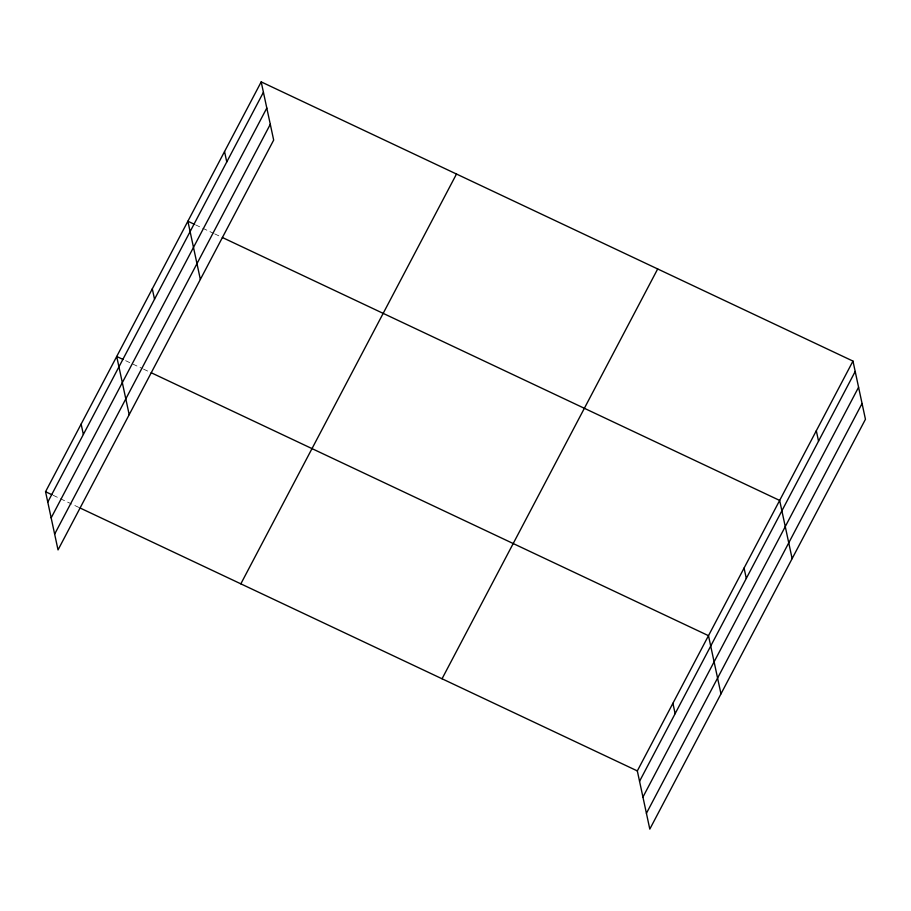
<?xml version="1.0" encoding="UTF-8"?>
<svg xmlns="http://www.w3.org/2000/svg" width="911" height="911" viewBox="0 0 911 911"><rect width="100%" height="100%" fill="white"/><g stroke="black" fill="none" stroke-linecap="round" stroke-linejoin="round"><path stroke-width="0.68" stroke-dasharray="4.55 3.42" d="M195.535 224.846L213.402 233.273M214.689 233.876L221.066 236.883M125.65 360.688L142.241 368.511M143.517 369.114L148.618 371.529M53.214 495.322L78.733 507.37"/><path stroke-width="1.37" d="M261.195 81.888L273.676 140.089L58.031 549.902L45.55 491.712L261.195 81.888L852.969 361.098L865.45 419.288L649.805 829.112L637.324 770.911L852.969 361.098M47.771 502.098L263.427 92.273M51.164 517.869L266.809 108.056M54.649 534.119L270.294 124.306M240.834 583.849L456.491 174.035M442.04 678.775L657.685 268.961M639.545 781.296L855.201 371.483M642.938 797.079L858.583 387.255M646.423 813.329L862.068 403.516M194.259 224.243L187.882 221.225L200.352 279.426M222.341 237.486L779.657 500.435L792.126 558.625M123.099 359.481L116.71 356.474L129.191 414.664M151.18 372.724L708.485 635.673L720.965 693.863M45.55 491.712L51.927 494.719M80.009 507.962L637.324 770.911M816.313 430.766L818.545 441.152M744.071 568.054L746.303 578.439M672.91 703.292L675.131 713.677M224.539 151.556L226.771 161.942M152.296 288.844L154.528 299.229M81.136 424.093L83.356 434.467"/></g></svg>
